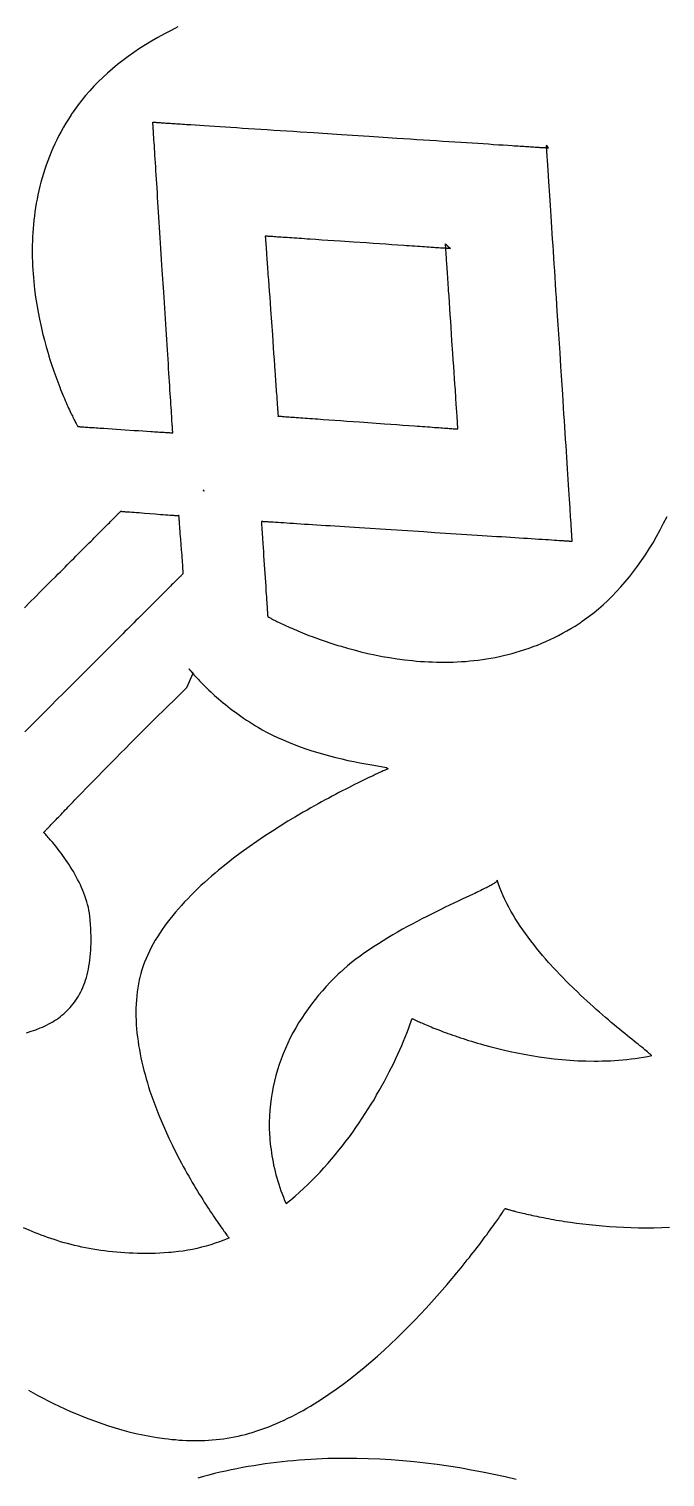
# Model space of a CAD drawing. Extents: x -555 to 555, y -555 to 555.
# Drawn here: x -270.8 to -199.1, y -362.2 to -199.1 of the extents above; entities that cross this region are included whole.
import ezdxf

# ---------------------------------------------------------------- set-up
doc = ezdxf.new("R2010")
doc.units = 0
doc.layers.add('PLAN_1', color=18, linetype='CONTINUOUS')

msp = doc.modelspace()

# ---------------------------------------------------------------- linework, layer by layer
at = {"layer": 'PLAN_1'}
for points in [[(-254.03, -198.87), (-254.79, -199.26), (-255.54, -199.65), (-256.27, -200.05), (-256.98, -200.46), (-257.67, -200.88), (-258.34, -201.31), (-258.99, -201.75), (-259.62, -202.2), (-260.23, -202.65), (-260.83, -203.12), (-261.4, -203.59), (-261.95, -204.07), (-262.49, -204.56), (-263, -205.06), (-263.49, -205.56), (-263.96, -206.07), (-264.42, -206.59), (-264.85, -207.11), (-265.26, -207.64), (-265.64, -208.17), (-265.83, -208.44), (-265.92, -208.57), (-265.93, -208.59), (-265.95, -208.61), (-265.99, -208.67), (-266.06, -208.79), (-266.36, -209.25), (-266.64, -209.71), (-266.91, -210.18), (-267.17, -210.65), (-267.42, -211.11), (-267.66, -211.58), (-267.89, -212.06), (-268.1, -212.53), (-268.3, -213), (-268.5, -213.48), (-268.68, -213.96), (-268.85, -214.43), (-269.02, -214.91), (-269.17, -215.39), (-269.31, -215.87), (-269.45, -216.35), (-269.57, -216.83), (-269.68, -217.3), (-269.79, -217.78), (-269.89, -218.26), (-269.98, -218.74), (-270.06, -219.22), (-270.13, -219.69), (-270.19, -220.17), (-270.25, -220.64), (-270.3, -221.12), (-270.34, -221.59), (-270.37, -222.06), (-270.4, -222.53), (-270.42, -223), (-270.43, -223.46), (-270.43, -223.93), (-270.43, -224.39), (-270.43, -224.85), (-270.41, -225.31), (-270.4, -225.76), (-270.37, -226.22), (-270.34, -226.67), (-270.31, -227.11), (-270.26, -227.56), (-270.17, -228.44), (-270.05, -229.3), (-269.92, -230.15), (-269.78, -230.99), (-269.62, -231.81), (-269.44, -232.61), (-269.26, -233.39), (-269.06, -234.16), (-268.86, -234.9), (-268.65, -235.62), (-268.55, -235.98), (-268.44, -236.32), (-268.33, -236.66), (-268.22, -237), (-268.11, -237.32), (-268, -237.65), (-267.89, -237.96), (-267.78, -238.27), (-267.67, -238.57), (-267.56, -238.87), (-267.45, -239.15), (-267.34, -239.44), (-267.23, -239.71), (-267.13, -239.98), (-267.02, -240.23), (-266.92, -240.49), (-266.81, -240.73), (-266.71, -240.96), (-266.61, -241.19), (-266.52, -241.41), (-266.42, -241.62), (-266.33, -241.82), (-266.24, -242.02), (-266.15, -242.2), (-266.07, -242.38), (-265.99, -242.54), (-265.91, -242.7), (-265.84, -242.85), (-265.77, -242.99), (-265.71, -243.12), (-265.65, -243.24), (-265.59, -243.35), (-265.54, -243.45), (-265.49, -243.54), (-265.45, -243.62), (-265.41, -243.69), (-265.38, -243.75), (-265.35, -243.8), (-265.33, -243.84), (-265.31, -243.87), (-265.3, -243.88), (-265.3, -243.89), (-265.29, -243.89), (-265.27, -243.89), (-265.23, -243.89), (-265.18, -243.9), (-265.12, -243.9), (-265.04, -243.91), (-264.94, -243.91), (-264.84, -243.92), (-264.73, -243.93), (-264.6, -243.94), (-264.46, -243.95), (-264.31, -243.96), (-264.16, -243.97), (-263.99, -243.98), (-263.81, -243.99), (-263.63, -244), (-263.44, -244.01), (-263.24, -244.03), (-263.03, -244.04), (-262.82, -244.06), (-262.38, -244.09), (-261.91, -244.12), (-261.44, -244.15), (-260.95, -244.18), (-259.95, -244.25), (-258.95, -244.32), (-258.46, -244.35), (-257.98, -244.38), (-257.52, -244.41), (-257.08, -244.44), (-256.86, -244.45), (-256.66, -244.47), (-256.46, -244.48), (-256.27, -244.49), (-256.08, -244.51), (-255.91, -244.52), (-255.74, -244.53), (-255.58, -244.54), (-255.43, -244.55), (-255.3, -244.56), (-255.17, -244.57), (-255.05, -244.58), (-254.95, -244.58), (-254.86, -244.59), (-254.78, -244.59), (-254.71, -244.6), (-254.66, -244.6), (-254.62, -244.6), (-254.6, -244.61), (-254.59, -244.61), (-254.59, -244.6), (-254.59, -244.59), (-254.59, -244.57), (-254.6, -244.55), (-254.6, -244.52), (-254.6, -244.48), (-254.6, -244.43), (-254.61, -244.38), (-254.61, -244.32), (-254.61, -244.26), (-254.62, -244.19), (-254.62, -244.11), (-254.63, -244.03), (-254.64, -243.94), (-254.64, -243.84), (-254.65, -243.74), (-254.66, -243.52), (-254.68, -243.28), (-254.7, -243.01), (-254.71, -242.72), (-254.73, -242.42), (-254.75, -242.09), (-254.78, -241.74), (-254.8, -241.38), (-254.83, -240.99), (-254.85, -240.59), (-254.88, -240.17), (-254.91, -239.74), (-254.93, -239.29), (-254.96, -238.83), (-255, -238.35), (-255.03, -237.86), (-255.06, -237.35), (-255.09, -236.84), (-255.13, -236.31), (-255.16, -235.77), (-255.2, -235.23), (-255.23, -234.67), (-255.27, -234.1), (-255.3, -233.53), (-255.34, -232.95), (-255.38, -232.36), (-255.46, -231.17), (-255.53, -229.96), (-255.61, -228.74), (-255.77, -226.28), (-255.85, -225.06), (-255.93, -223.84), (-256.01, -222.64), (-256.08, -221.45), (-256.12, -220.87), (-256.16, -220.29), (-256.19, -219.73), (-256.23, -219.17), (-256.26, -218.62), (-256.3, -218.07), (-256.33, -217.54), (-256.37, -217.02), (-256.4, -216.52), (-256.43, -216.02), (-256.46, -215.54), (-256.49, -215.07), (-256.52, -214.62), (-256.55, -214.18), (-256.58, -213.75), (-256.6, -213.35), (-256.63, -212.96), (-256.65, -212.59), (-256.67, -212.23), (-256.7, -211.9), (-256.72, -211.58), (-256.74, -211.29), (-256.75, -211.02), (-256.77, -210.77), (-256.78, -210.54), (-256.79, -210.43), (-256.8, -210.33), (-256.8, -210.24), (-256.81, -210.15), (-256.81, -210.07), (-256.82, -209.99), (-256.82, -209.93), (-256.83, -209.86), (-256.83, -209.81), (-256.83, -209.76), (-256.84, -209.71), (-256.84, -209.68), (-256.84, -209.65), (-256.84, -209.63), (-256.84, -209.61), (-256.84, -209.6), (-256.84, -209.6), (-256.83, -209.6), (-256.81, -209.6), (-256.78, -209.6), (-256.75, -209.61), (-256.7, -209.61), (-256.64, -209.61), (-256.58, -209.62), (-256.51, -209.62), (-256.43, -209.63), (-256.34, -209.63), (-256.25, -209.64), (-256.14, -209.65), (-256.03, -209.65), (-255.91, -209.66), (-255.78, -209.67), (-255.65, -209.68), (-255.51, -209.69), (-255.36, -209.7), (-255.2, -209.71), (-255.04, -209.72), (-254.87, -209.73), (-254.69, -209.74), (-254.51, -209.75), (-254.32, -209.77), (-254.12, -209.78), (-253.92, -209.79), (-253.71, -209.8), (-253.49, -209.82), (-253.27, -209.83), (-253.04, -209.85), (-252.57, -209.88), (-252.07, -209.91), (-251.55, -209.95), (-251.01, -209.98), (-250.45, -210.02), (-249.87, -210.05), (-249.27, -210.09), (-248.66, -210.13), (-248.03, -210.17), (-247.38, -210.22), (-246.72, -210.26), (-246.04, -210.3), (-245.35, -210.35), (-244.65, -210.39), (-243.94, -210.44), (-243.21, -210.49), (-242.48, -210.54), (-241.74, -210.58), (-240.99, -210.63), (-240.23, -210.68), (-238.7, -210.78), (-237.14, -210.88), (-235.58, -210.98), (-232.45, -211.19), (-230.89, -211.29), (-229.35, -211.39), (-228.59, -211.44), (-227.83, -211.49), (-227.08, -211.54), (-226.34, -211.58), (-225.61, -211.63), (-224.89, -211.68), (-224.18, -211.73), (-223.48, -211.77), (-222.8, -211.82), (-222.13, -211.86), (-221.47, -211.9), (-220.83, -211.94), (-220.2, -211.98), (-219.59, -212.02), (-219, -212.06), (-218.43, -212.1), (-217.88, -212.14), (-217.34, -212.17), (-216.83, -212.2), (-216.34, -212.24), (-216.11, -212.25), (-215.88, -212.27), (-215.65, -212.28), (-215.43, -212.29), (-215.22, -212.31), (-215.02, -212.32), (-214.82, -212.33), (-214.62, -212.35), (-214.44, -212.36), (-214.26, -212.37), (-214.08, -212.38), (-213.92, -212.39), (-213.76, -212.4), (-213.61, -212.41), (-213.46, -212.42), (-213.33, -212.43), (-213.2, -212.44), (-213.08, -212.45), (-212.96, -212.45), (-212.86, -212.46), (-212.76, -212.47), (-212.67, -212.47), (-212.58, -212.48), (-212.51, -212.48), (-212.44, -212.49), (-212.39, -212.49), (-212.34, -212.5), (-212.3, -212.5), (-212.27, -212.5), (-212.24, -212.5), (-212.23, -212.5), (-212.36, -212.36), (-212.5, -212.23), (-212.5, -212.24), (-212.5, -212.27), (-212.5, -212.3), (-212.5, -212.34), (-212.49, -212.39), (-212.49, -212.44), (-212.48, -212.51), (-212.48, -212.58), (-212.47, -212.67), (-212.47, -212.76), (-212.46, -212.86), (-212.45, -212.96), (-212.45, -213.08), (-212.44, -213.2), (-212.43, -213.33), (-212.42, -213.46), (-212.41, -213.61), (-212.4, -213.76), (-212.39, -213.92), (-212.38, -214.08), (-212.37, -214.26), (-212.36, -214.44), (-212.35, -214.62), (-212.33, -214.82), (-212.32, -215.02), (-212.31, -215.22), (-212.29, -215.43), (-212.28, -215.65), (-212.27, -215.88), (-212.25, -216.11), (-212.24, -216.34), (-212.2, -216.83), (-212.17, -217.34), (-212.14, -217.88), (-212.1, -218.43), (-212.06, -219), (-212.02, -219.59), (-211.98, -220.2), (-211.94, -220.83), (-211.9, -221.47), (-211.86, -222.13), (-211.82, -222.8), (-211.77, -223.48), (-211.73, -224.18), (-211.68, -224.89), (-211.63, -225.61), (-211.58, -226.34), (-211.54, -227.08), (-211.49, -227.83), (-211.44, -228.59), (-211.39, -229.35), (-211.29, -230.89), (-211.19, -232.45), (-210.98, -235.58), (-210.88, -237.14), (-210.78, -238.7), (-210.68, -240.23), (-210.63, -240.99), (-210.58, -241.74), (-210.54, -242.48), (-210.49, -243.21), (-210.44, -243.94), (-210.39, -244.65), (-210.35, -245.35), (-210.3, -246.04), (-210.26, -246.72), (-210.22, -247.38), (-210.17, -248.03), (-210.13, -248.66), (-210.09, -249.27), (-210.05, -249.87), (-210.02, -250.45), (-209.98, -251.01), (-209.95, -251.55), (-209.91, -252.07), (-209.88, -252.57), (-209.85, -253.04), (-209.83, -253.27), (-209.82, -253.49), (-209.8, -253.71), (-209.79, -253.92), (-209.78, -254.12), (-209.77, -254.32), (-209.75, -254.51), (-209.74, -254.69), (-209.73, -254.87), (-209.72, -255.04), (-209.71, -255.2), (-209.7, -255.36), (-209.69, -255.51), (-209.68, -255.65), (-209.67, -255.78), (-209.66, -255.91), (-209.65, -256.03), (-209.65, -256.14), (-209.64, -256.25), (-209.63, -256.34), (-209.63, -256.43), (-209.62, -256.51), (-209.62, -256.58), (-209.61, -256.64), (-209.61, -256.7), (-209.61, -256.75), (-209.6, -256.78), (-209.6, -256.81), (-209.6, -256.83), (-209.6, -256.84), (-209.6, -256.84), (-209.61, -256.84), (-209.63, -256.84), (-209.65, -256.84), (-209.68, -256.84), (-209.71, -256.84), (-209.76, -256.83), (-209.81, -256.83), (-209.86, -256.83), (-209.93, -256.82), (-209.99, -256.82), (-210.07, -256.81), (-210.15, -256.81), (-210.24, -256.8), (-210.33, -256.8), (-210.43, -256.79), (-210.54, -256.78), (-210.77, -256.77), (-211.02, -256.75), (-211.29, -256.74), (-211.58, -256.72), (-211.9, -256.7), (-212.23, -256.67), (-212.59, -256.65), (-212.96, -256.63), (-213.35, -256.6), (-213.75, -256.58), (-214.18, -256.55), (-214.62, -256.52), (-215.07, -256.49), (-215.54, -256.46), (-216.02, -256.43), (-216.52, -256.4), (-217.02, -256.37), (-217.54, -256.33), (-218.07, -256.3), (-218.62, -256.26), (-219.17, -256.23), (-219.73, -256.19), (-220.29, -256.16), (-220.87, -256.12), (-221.45, -256.08), (-222.64, -256.01), (-223.84, -255.93), (-225.06, -255.85), (-226.28, -255.77), (-228.74, -255.61), (-229.96, -255.53), (-231.17, -255.46), (-232.36, -255.38), (-232.95, -255.34), (-233.53, -255.3), (-234.1, -255.27), (-234.67, -255.23), (-235.23, -255.2), (-235.77, -255.16), (-236.31, -255.13), (-236.84, -255.09), (-237.35, -255.06), (-237.86, -255.03), (-238.35, -255), (-238.83, -254.96), (-239.29, -254.93), (-239.74, -254.91), (-240.17, -254.88), (-240.59, -254.85), (-240.99, -254.83), (-241.38, -254.8), (-241.74, -254.78), (-242.09, -254.75), (-242.42, -254.73), (-242.72, -254.71), (-243.01, -254.7), (-243.28, -254.68), (-243.52, -254.66), (-243.74, -254.65), (-243.84, -254.64), (-243.94, -254.64), (-244.03, -254.63), (-244.11, -254.62), (-244.19, -254.62), (-244.26, -254.61), (-244.32, -254.61), (-244.38, -254.61), (-244.43, -254.6), (-244.48, -254.6), (-244.52, -254.6), (-244.55, -254.6), (-244.57, -254.59), (-244.59, -254.59), (-244.6, -254.59), (-244.61, -254.59), (-244.61, -254.6), (-244.6, -254.62), (-244.6, -254.66), (-244.6, -254.71), (-244.59, -254.78), (-244.59, -254.86), (-244.58, -254.95), (-244.58, -255.05), (-244.57, -255.17), (-244.56, -255.3), (-244.55, -255.43), (-244.54, -255.58), (-244.53, -255.74), (-244.52, -255.91), (-244.51, -256.08), (-244.49, -256.27), (-244.48, -256.46), (-244.47, -256.66), (-244.45, -256.86), (-244.44, -257.08), (-244.41, -257.52), (-244.38, -257.98), (-244.35, -258.46), (-244.32, -258.95), (-244.25, -259.95), (-244.18, -260.95), (-244.15, -261.44), (-244.12, -261.91), (-244.09, -262.38), (-244.06, -262.82), (-244.04, -263.03), (-244.03, -263.24), (-244.01, -263.44), (-244, -263.63), (-243.99, -263.81), (-243.98, -263.99), (-243.97, -264.16), (-243.96, -264.31), (-243.95, -264.46), (-243.94, -264.6), (-243.93, -264.73), (-243.92, -264.84), (-243.91, -264.94), (-243.91, -265.04), (-243.9, -265.12), (-243.9, -265.18), (-243.89, -265.23), (-243.89, -265.27), (-243.89, -265.29), (-243.89, -265.3), (-243.88, -265.3), (-243.87, -265.31), (-243.84, -265.33), (-243.8, -265.35), (-243.75, -265.38), (-243.69, -265.41), (-243.62, -265.45), (-243.54, -265.49), (-243.45, -265.54), (-243.35, -265.59), (-243.24, -265.65), (-243.12, -265.71), (-242.99, -265.77), (-242.85, -265.84), (-242.7, -265.91), (-242.54, -265.99), (-242.38, -266.07), (-242.2, -266.15), (-242.02, -266.24), (-241.82, -266.33), (-241.62, -266.42), (-241.41, -266.52), (-241.19, -266.61), (-240.96, -266.71), (-240.73, -266.81), (-240.49, -266.92), (-240.23, -267.02), (-239.98, -267.13), (-239.71, -267.23), (-239.44, -267.34), (-239.15, -267.45), (-238.87, -267.56), (-238.57, -267.67), (-238.27, -267.78), (-237.96, -267.89), (-237.65, -268), (-237.32, -268.11), (-237, -268.22), (-236.66, -268.33), (-236.32, -268.44), (-235.98, -268.55), (-235.62, -268.65), (-234.9, -268.86), (-234.16, -269.06), (-233.39, -269.26), (-232.61, -269.44), (-231.81, -269.62), (-230.99, -269.78), (-230.15, -269.92), (-229.3, -270.05), (-228.44, -270.17), (-227.56, -270.26), (-227.11, -270.31), (-226.67, -270.34), (-226.22, -270.37), (-225.76, -270.4), (-225.31, -270.41), (-224.85, -270.43), (-224.39, -270.43), (-223.93, -270.43), (-223.46, -270.43), (-223, -270.42), (-222.53, -270.4), (-222.06, -270.37), (-221.59, -270.34), (-221.12, -270.3), (-220.64, -270.25), (-220.17, -270.19), (-219.69, -270.13), (-219.22, -270.06), (-218.74, -269.98), (-218.26, -269.89), (-217.78, -269.79), (-217.3, -269.68), (-216.83, -269.57), (-216.35, -269.45), (-215.87, -269.31), (-215.39, -269.17), (-214.91, -269.02), (-214.43, -268.85), (-213.96, -268.68), (-213.48, -268.5), (-213, -268.3), (-212.53, -268.1), (-212.06, -267.89), (-211.58, -267.66), (-211.11, -267.42), (-210.65, -267.17), (-210.18, -266.91), (-209.71, -266.64), (-209.25, -266.36), (-208.79, -266.06), (-208.67, -265.99), (-208.61, -265.95), (-208.59, -265.93), (-208.57, -265.92), (-208.44, -265.83), (-208.17, -265.64), (-207.64, -265.26), (-207.11, -264.85), (-206.59, -264.42), (-206.07, -263.96), (-205.56, -263.49), (-205.06, -263), (-204.56, -262.49), (-204.07, -261.95), (-203.59, -261.4), (-203.12, -260.83), (-202.65, -260.23), (-202.2, -259.62), (-201.75, -258.99), (-201.31, -258.34), (-200.88, -257.67), (-200.46, -256.98), (-200.05, -256.27), (-199.65, -255.54), (-199.26, -254.79), (-198.87, -254.03)], [(-271.32, -264.31), (-270.69, -263.69), (-270.08, -263.07), (-269.49, -262.47), (-268.9, -261.89), (-268.34, -261.32), (-267.79, -260.77), (-267.52, -260.5), (-267.25, -260.24), (-266.99, -259.98), (-266.74, -259.72), (-266.48, -259.47), (-266.24, -259.22), (-265.99, -258.98), (-265.75, -258.74), (-265.52, -258.5), (-265.29, -258.27), (-265.06, -258.05), (-264.84, -257.83), (-264.63, -257.61), (-264.42, -257.4), (-264.21, -257.19), (-264.01, -256.99), (-263.81, -256.79), (-263.62, -256.6), (-263.44, -256.42), (-263.26, -256.24), (-263.08, -256.06), (-262.91, -255.89), (-262.74, -255.72), (-262.58, -255.56), (-262.43, -255.41), (-262.28, -255.26), (-262.14, -255.11), (-262, -254.98), (-261.86, -254.84), (-261.74, -254.72), (-261.62, -254.59), (-261.5, -254.48), (-261.39, -254.37), (-261.29, -254.26), (-261.19, -254.17), (-261.1, -254.07), (-261.01, -253.99), (-260.93, -253.91), (-260.86, -253.83), (-260.79, -253.77), (-260.73, -253.7), (-260.67, -253.65), (-260.62, -253.6), (-260.58, -253.56), (-260.54, -253.52), (-260.51, -253.49), (-260.49, -253.47), (-260.47, -253.45), (-260.46, -253.44), (-260.46, -253.44), (-260.46, -253.44), (-260.44, -253.44), (-260.42, -253.44), (-260.39, -253.44), (-260.35, -253.45), (-260.3, -253.45), (-260.24, -253.45), (-260.18, -253.46), (-260.11, -253.46), (-260.03, -253.47), (-259.94, -253.48), (-259.85, -253.48), (-259.65, -253.5), (-259.43, -253.51), (-259.19, -253.53), (-258.94, -253.55), (-258.67, -253.57), (-258.38, -253.59), (-258.09, -253.62), (-257.79, -253.64), (-257.18, -253.69), (-256.56, -253.73), (-256.26, -253.76), (-255.97, -253.78), (-255.69, -253.8), (-255.41, -253.82), (-255.16, -253.84), (-254.92, -253.86), (-254.7, -253.87), (-254.5, -253.89), (-254.41, -253.9), (-254.32, -253.9), (-254.24, -253.91), (-254.17, -253.91), (-254.11, -253.92), (-254.05, -253.92), (-254, -253.93), (-253.96, -253.93), (-253.93, -253.93), (-253.91, -253.93), (-253.9, -253.94), (-253.91, -253.91), (-253.94, -253.9), (-253.93, -253.91), (-253.93, -253.93), (-253.93, -253.96), (-253.93, -254), (-253.92, -254.05), (-253.92, -254.11), (-253.91, -254.17), (-253.91, -254.24), (-253.9, -254.32), (-253.9, -254.41), (-253.89, -254.5), (-253.87, -254.7), (-253.86, -254.92), (-253.84, -255.16), (-253.82, -255.41), (-253.8, -255.69), (-253.78, -255.97), (-253.76, -256.26), (-253.73, -256.56), (-253.69, -257.18), (-253.64, -257.79), (-253.62, -258.09), (-253.59, -258.38), (-253.57, -258.67), (-253.55, -258.94), (-253.53, -259.19), (-253.51, -259.43), (-253.5, -259.65), (-253.48, -259.85), (-253.48, -259.94), (-253.47, -260.03), (-253.46, -260.11), (-253.46, -260.18), (-253.45, -260.24), (-253.45, -260.3), (-253.45, -260.35), (-253.44, -260.39), (-253.44, -260.42), (-253.44, -260.44), (-253.44, -260.46), (-253.44, -260.46), (-253.44, -260.46), (-253.45, -260.47), (-253.47, -260.49), (-253.49, -260.51), (-253.52, -260.54), (-253.56, -260.58), (-253.6, -260.62), (-253.65, -260.67), (-253.7, -260.73), (-253.77, -260.79), (-253.83, -260.86), (-253.91, -260.93), (-253.99, -261.01), (-254.07, -261.1), (-254.17, -261.19), (-254.26, -261.29), (-254.37, -261.39), (-254.48, -261.5), (-254.59, -261.62), (-254.72, -261.74), (-254.84, -261.86), (-254.98, -262), (-255.11, -262.14), (-255.26, -262.28), (-255.41, -262.43), (-255.56, -262.58), (-255.72, -262.74), (-255.89, -262.91), (-256.06, -263.08), (-256.24, -263.26), (-256.42, -263.44), (-256.6, -263.62), (-256.79, -263.81), (-256.99, -264.01), (-257.19, -264.21), (-257.4, -264.42), (-257.61, -264.63), (-257.83, -264.84), (-258.05, -265.06), (-258.27, -265.29), (-258.5, -265.52), (-258.74, -265.75), (-258.98, -265.99), (-259.22, -266.24), (-259.47, -266.48), (-259.72, -266.74), (-259.98, -266.99), (-260.24, -267.25), (-260.5, -267.52), (-260.77, -267.79), (-261.32, -268.34), (-261.89, -268.9), (-262.47, -269.49), (-263.07, -270.08), (-263.69, -270.69), (-264.31, -271.32), (-264.95, -271.96), (-265.61, -272.61), (-266.28, -273.28), (-266.96, -273.96), (-267.65, -274.65), (-268.35, -275.36), (-269.07, -276.07), (-269.79, -276.8), (-270.53, -277.53), (-271.28, -278.28)], [(-271.08, -312.19), (-270.55, -312.02), (-270.03, -311.84), (-269.53, -311.64), (-269.29, -311.54), (-269.05, -311.43), (-268.81, -311.31), (-268.58, -311.19), (-268.35, -311.07), (-268.13, -310.94), (-267.91, -310.81), (-267.7, -310.67), (-267.49, -310.52), (-267.28, -310.37), (-267.08, -310.21), (-266.89, -310.05), (-266.7, -309.88), (-266.52, -309.71), (-266.34, -309.52), (-266.16, -309.34), (-265.99, -309.14), (-265.83, -308.94), (-265.67, -308.73), (-265.52, -308.52), (-265.37, -308.29), (-265.23, -308.06), (-265.1, -307.83), (-264.97, -307.58), (-264.85, -307.33), (-264.73, -307.07), (-264.62, -306.8), (-264.52, -306.52), (-264.42, -306.24), (-264.33, -305.94), (-264.25, -305.64), (-264.17, -305.33), (-264.1, -305.01), (-264.04, -304.68), (-263.99, -304.34), (-263.94, -303.99), (-263.9, -303.64), (-263.86, -303.27), (-263.84, -302.89), (-263.82, -302.51), (-263.81, -302.11), (-263.8, -301.7), (-263.81, -301.29), (-263.82, -300.86), (-263.84, -300.42), (-263.87, -299.97), (-263.91, -299.51), (-263.95, -299.04), (-263.99, -298.71), (-264.05, -298.39), (-264.11, -298.06), (-264.19, -297.74), (-264.28, -297.42), (-264.38, -297.09), (-264.49, -296.77), (-264.61, -296.45), (-264.74, -296.14), (-264.87, -295.82), (-265.01, -295.51), (-265.16, -295.21), (-265.32, -294.91), (-265.47, -294.61), (-265.64, -294.31), (-265.8, -294.03), (-265.97, -293.74), (-266.15, -293.47), (-266.32, -293.2), (-266.49, -292.93), (-266.67, -292.68), (-266.84, -292.43), (-267.01, -292.19), (-267.18, -291.96), (-267.35, -291.73), (-267.52, -291.52), (-267.68, -291.31), (-267.83, -291.12), (-267.98, -290.93), (-268.13, -290.76), (-268.27, -290.59), (-268.4, -290.44), (-268.52, -290.3), (-268.63, -290.17), (-268.74, -290.05), (-268.83, -289.95), (-268.91, -289.86), (-268.98, -289.78), (-269.04, -289.72), (-269.09, -289.67), (-269.12, -289.64), (-269.14, -289.62), (-269.14, -289.62), (-269.13, -289.61), (-269.12, -289.6), (-269.1, -289.57), (-269.07, -289.55), (-269.04, -289.51), (-269, -289.47), (-268.95, -289.42), (-268.89, -289.36), (-268.83, -289.29), (-268.77, -289.22), (-268.69, -289.15), (-268.61, -289.06), (-268.53, -288.97), (-268.43, -288.87), (-268.33, -288.77), (-268.23, -288.66), (-268.12, -288.55), (-268, -288.42), (-267.88, -288.3), (-267.75, -288.16), (-267.62, -288.02), (-267.48, -287.88), (-267.34, -287.73), (-267.19, -287.58), (-267.04, -287.42), (-266.88, -287.25), (-266.71, -287.08), (-266.55, -286.91), (-266.37, -286.73), (-266.19, -286.54), (-266.01, -286.35), (-265.82, -286.16), (-265.63, -285.96), (-265.44, -285.76), (-265.24, -285.55), (-264.82, -285.12), (-264.4, -284.68), (-263.95, -284.23), (-263.49, -283.76), (-263.02, -283.27), (-262.54, -282.78), (-262.04, -282.27), (-261.53, -281.76), (-261.01, -281.23), (-260.48, -280.69), (-259.94, -280.15), (-259.39, -279.6), (-258.84, -279.04), (-258.27, -278.48), (-257.7, -277.91), (-257.13, -277.34), (-256.55, -276.76), (-255.37, -275.61), (-254.19, -274.45), (-253, -273.29), (-252.29, -271.66), (-252.77, -271.18), (-252.76, -271.19), (-252.73, -271.23), (-252.7, -271.27), (-252.66, -271.32), (-252.6, -271.38), (-252.54, -271.46), (-252.47, -271.54), (-252.39, -271.64), (-252.3, -271.74), (-252.2, -271.85), (-252.09, -271.97), (-251.98, -272.1), (-251.85, -272.24), (-251.71, -272.39), (-251.57, -272.54), (-251.42, -272.7), (-251.26, -272.86), (-251.09, -273.03), (-250.91, -273.21), (-250.72, -273.39), (-250.52, -273.58), (-250.32, -273.77), (-250.11, -273.97), (-249.89, -274.17), (-249.66, -274.37), (-249.42, -274.58), (-249.17, -274.79), (-248.92, -275), (-248.66, -275.21), (-248.39, -275.43), (-248.11, -275.64), (-247.83, -275.86), (-247.53, -276.08), (-247.23, -276.3), (-246.93, -276.52), (-246.61, -276.74), (-246.29, -276.95), (-245.96, -277.17), (-245.62, -277.38), (-245.27, -277.6), (-244.92, -277.81), (-244.74, -277.91), (-244.7, -277.94), (-244.68, -277.94), (-244.68, -277.95), (-244.67, -277.95), (-244.64, -277.97), (-244.5, -278.05), (-243.94, -278.35), (-243.36, -278.64), (-242.77, -278.93), (-242.16, -279.2), (-241.53, -279.46), (-240.9, -279.71), (-240.25, -279.96), (-239.6, -280.19), (-238.93, -280.41), (-238.26, -280.61), (-237.59, -280.81), (-236.91, -281), (-236.23, -281.18), (-235.54, -281.34), (-234.86, -281.5), (-234.18, -281.64), (-233.5, -281.78), (-232.83, -281.9), (-232.16, -282.01), (-231.5, -282.11), (-230.51, -282.29), (-230.33, -282.44), (-230.49, -282.52), (-230.67, -282.6), (-230.87, -282.69), (-231.07, -282.78), (-231.29, -282.88), (-231.52, -282.99), (-231.77, -283.1), (-232.02, -283.22), (-232.29, -283.35), (-232.57, -283.48), (-232.86, -283.62), (-233.16, -283.76), (-233.46, -283.91), (-233.78, -284.07), (-234.11, -284.23), (-234.45, -284.4), (-234.79, -284.58), (-235.15, -284.76), (-235.51, -284.94), (-235.87, -285.13), (-236.25, -285.33), (-236.63, -285.53), (-237.02, -285.74), (-237.41, -285.95), (-237.81, -286.17), (-238.22, -286.39), (-238.63, -286.62), (-239.04, -286.85), (-239.46, -287.09), (-239.89, -287.34), (-240.74, -287.84), (-241.61, -288.36), (-242.48, -288.9), (-243.36, -289.46), (-244.24, -290.04), (-245.12, -290.64), (-246, -291.25), (-246.87, -291.88), (-247.73, -292.52), (-248.58, -293.18), (-249.42, -293.86), (-249.83, -294.2), (-250.24, -294.55), (-250.64, -294.9), (-251.03, -295.26), (-251.42, -295.61), (-251.81, -295.97), (-252.18, -296.34), (-252.55, -296.71), (-252.91, -297.08), (-253.27, -297.45), (-253.62, -297.83), (-253.95, -298.21), (-254.28, -298.59), (-254.6, -298.98), (-254.92, -299.37), (-255.22, -299.76), (-255.51, -300.16), (-255.79, -300.55), (-256.06, -300.95), (-256.31, -301.36), (-256.56, -301.76), (-256.8, -302.17), (-257.02, -302.58), (-257.23, -302.99), (-257.42, -303.41), (-257.61, -303.82), (-257.78, -304.24), (-257.93, -304.66), (-258.07, -305.09), (-258.2, -305.51), (-258.31, -305.94), (-258.33, -306.05), (-258.34, -306.08), (-258.34, -306.08), (-258.34, -306.09), (-258.35, -306.12), (-258.37, -306.23), (-258.46, -306.68), (-258.54, -307.13), (-258.6, -307.58), (-258.66, -308.03), (-258.7, -308.49), (-258.73, -308.95), (-258.74, -309.41), (-258.75, -309.87), (-258.75, -310.33), (-258.73, -310.8), (-258.71, -311.27), (-258.67, -311.73), (-258.63, -312.2), (-258.58, -312.67), (-258.51, -313.14), (-258.44, -313.61), (-258.36, -314.08), (-258.28, -314.55), (-258.18, -315.02), (-258.08, -315.49), (-257.97, -315.96), (-257.85, -316.43), (-257.72, -316.9), (-257.59, -317.36), (-257.46, -317.82), (-257.31, -318.29), (-257.16, -318.75), (-256.85, -319.66), (-256.52, -320.56), (-256.16, -321.45), (-255.8, -322.33), (-255.42, -323.2), (-255.03, -324.04), (-254.63, -324.87), (-254.23, -325.68), (-253.82, -326.47), (-253.61, -326.86), (-253.41, -327.23), (-253.2, -327.61), (-253, -327.98), (-252.8, -328.34), (-252.59, -328.69), (-252.39, -329.04), (-252.19, -329.38), (-251.99, -329.71), (-251.8, -330.03), (-251.6, -330.35), (-251.41, -330.66), (-251.22, -330.96), (-251.04, -331.26), (-250.86, -331.54), (-250.68, -331.82), (-250.5, -332.08), (-250.33, -332.34), (-250.17, -332.59), (-250.01, -332.83), (-249.85, -333.06), (-249.7, -333.28), (-249.56, -333.48), (-249.42, -333.68), (-249.29, -333.87), (-249.16, -334.05), (-249.04, -334.22), (-248.93, -334.37), (-248.83, -334.52), (-248.73, -334.65), (-248.64, -334.77), (-248.56, -334.88), (-248.49, -334.98), (-248.43, -335.06), (-248.37, -335.13), (-248.33, -335.19), (-248.29, -335.24), (-248.26, -335.27), (-248.25, -335.29), (-248.29, -335.32), (-248.83, -335.54), (-249.32, -335.72), (-249.82, -335.89), (-250.32, -336.06), (-250.83, -336.21), (-251.34, -336.34), (-251.85, -336.47), (-252.37, -336.58), (-252.9, -336.68), (-253.43, -336.77), (-253.96, -336.84), (-254.5, -336.9), (-254.77, -336.92), (-254.91, -336.94), (-254.92, -336.94), (-254.93, -336.94), (-254.93, -336.94), (-254.93, -336.94), (-254.94, -336.94), (-254.97, -336.94), (-255.04, -336.94), (-255.56, -336.98), (-256.07, -337.01), (-256.58, -337.03), (-257.08, -337.04), (-257.58, -337.04), (-258.08, -337.04), (-258.56, -337.04), (-259.05, -337.02), (-259.52, -337), (-260, -336.98), (-260.46, -336.94), (-260.93, -336.91), (-261.38, -336.86), (-261.83, -336.81), (-262.28, -336.76), (-262.72, -336.7), (-263.16, -336.63), (-263.59, -336.56), (-264.01, -336.48), (-264.43, -336.4), (-264.85, -336.32), (-265.26, -336.23), (-265.66, -336.13), (-266.06, -336.04), (-266.45, -335.93), (-266.84, -335.83), (-267.23, -335.72), (-267.61, -335.6), (-267.98, -335.49), (-268.35, -335.36), (-268.71, -335.24), (-269.07, -335.11), (-269.42, -334.98), (-269.77, -334.85), (-270.11, -334.71), (-270.78, -334.43), (-271.43, -334.15)], [(-270.86, -352.46), (-270.33, -352.75), (-269.79, -353.04), (-269.22, -353.34), (-268.64, -353.64), (-268.03, -353.94), (-267.41, -354.24), (-266.76, -354.53), (-266.11, -354.83), (-265.43, -355.12), (-264.74, -355.4), (-264.04, -355.68), (-263.32, -355.95), (-262.59, -356.2), (-261.84, -356.45), (-261.09, -356.69), (-260.32, -356.91), (-259.54, -357.12), (-258.76, -357.31), (-257.96, -357.48), (-257.16, -357.64), (-256.35, -357.78), (-255.54, -357.89), (-255.13, -357.94), (-254.71, -357.99), (-254.3, -358.02), (-253.89, -358.06), (-253.48, -358.08), (-253.06, -358.1), (-252.64, -358.11), (-252.23, -358.12), (-251.81, -358.12), (-251.39, -358.11), (-250.97, -358.1), (-250.56, -358.07), (-250.14, -358.05), (-249.72, -358.01), (-249.3, -357.96), (-248.88, -357.91), (-248.46, -357.85), (-248.05, -357.78), (-247.63, -357.7), (-247.21, -357.62), (-246.79, -357.52), (-246.38, -357.42), (-245.96, -357.3), (-245.75, -357.24), (-245.54, -357.18), (-245.1, -357.04), (-244.66, -356.89), (-244.22, -356.73), (-243.78, -356.57), (-243.35, -356.39), (-242.91, -356.21), (-242.48, -356.02), (-242.04, -355.82), (-241.61, -355.61), (-241.18, -355.4), (-240.76, -355.18), (-240.33, -354.95), (-239.91, -354.72), (-239.48, -354.48), (-239.06, -354.23), (-238.65, -353.98), (-238.23, -353.72), (-237.81, -353.45), (-236.99, -352.91), (-236.18, -352.34), (-235.37, -351.75), (-234.58, -351.15), (-233.79, -350.53), (-233.02, -349.9), (-232.26, -349.26), (-231.51, -348.61), (-230.77, -347.94), (-230.05, -347.27), (-229.34, -346.6), (-228.65, -345.92), (-227.97, -345.24), (-227.3, -344.55), (-226.65, -343.87), (-226.02, -343.2), (-225.41, -342.52), (-224.81, -341.85), (-224.23, -341.19), (-223.67, -340.54), (-223.13, -339.91), (-222.86, -339.59), (-222.6, -339.28), (-222.35, -338.97), (-222.1, -338.67), (-221.86, -338.37), (-221.62, -338.07), (-221.39, -337.78), (-221.16, -337.49), (-220.94, -337.21), (-220.72, -336.93), (-220.51, -336.66), (-220.31, -336.4), (-220.11, -336.14), (-219.91, -335.88), (-219.73, -335.63), (-219.55, -335.39), (-219.37, -335.15), (-219.2, -334.93), (-219.04, -334.7), (-218.88, -334.49), (-218.73, -334.28), (-218.58, -334.08), (-218.45, -333.89), (-218.31, -333.7), (-218.19, -333.53), (-218.07, -333.36), (-217.96, -333.2), (-217.85, -333.05), (-217.75, -332.91), (-217.66, -332.78), (-217.58, -332.65), (-217.5, -332.54), (-217.43, -332.44), (-217.37, -332.34), (-217.31, -332.26), (-217.26, -332.19), (-217.22, -332.12), (-217.19, -332.07), (-217.16, -332.03), (-217.14, -332), (-217.13, -331.99), (-217.13, -331.98), (-217.12, -331.98), (-217.1, -331.99), (-217.08, -331.99), (-217.04, -332.01), (-216.99, -332.02), (-216.93, -332.04), (-216.87, -332.06), (-216.79, -332.08), (-216.7, -332.1), (-216.6, -332.13), (-216.49, -332.16), (-216.38, -332.19), (-216.25, -332.23), (-216.12, -332.26), (-215.97, -332.3), (-215.82, -332.34), (-215.65, -332.38), (-215.48, -332.42), (-215.3, -332.47), (-215.12, -332.51), (-214.92, -332.56), (-214.71, -332.61), (-214.5, -332.66), (-214.28, -332.71), (-214.05, -332.76), (-213.81, -332.81), (-213.57, -332.86), (-213.32, -332.91), (-213.06, -332.96), (-212.79, -333.01), (-212.52, -333.07), (-212.24, -333.12), (-211.95, -333.17), (-211.66, -333.22), (-211.36, -333.28), (-211.05, -333.33), (-210.74, -333.38), (-210.42, -333.43), (-210.09, -333.48), (-209.76, -333.53), (-209.08, -333.62), (-208.38, -333.71), (-207.66, -333.8), (-206.91, -333.87), (-206.15, -333.94), (-205.37, -334), (-204.57, -334.06), (-203.76, -334.1), (-202.93, -334.13), (-202.09, -334.15), (-201.23, -334.16), (-200.36, -334.15), (-199.48, -334.13), (-198.59, -334.09)], [(-215.88, -362.51), (-217.14, -362.22), (-218.4, -361.94), (-219.67, -361.68), (-220.95, -361.44), (-222.23, -361.21), (-223.51, -361.01), (-224.8, -360.83), (-226.09, -360.66), (-227.38, -360.52), (-228.67, -360.4), (-229.97, -360.3), (-231.26, -360.22), (-232.56, -360.17), (-233.86, -360.13), (-234.51, -360.13), (-235.16, -360.13), (-235.81, -360.13), (-236.45, -360.14), (-237.1, -360.16), (-237.75, -360.18), (-238.4, -360.21), (-239.04, -360.24), (-239.69, -360.28), (-240.33, -360.33), (-240.98, -360.39), (-241.62, -360.45), (-242.26, -360.51), (-242.9, -360.59), (-243.54, -360.67), (-244.18, -360.76), (-244.82, -360.85), (-245.46, -360.95), (-246.1, -361.06), (-246.73, -361.17), (-247.36, -361.29), (-248, -361.42), (-248.63, -361.56), (-249.26, -361.7), (-249.88, -361.85), (-250.51, -362.01), (-251.13, -362.17), (-251.76, -362.34)]]:
    msp.add_lwpolyline(points, dxfattribs=at)
for points in [[(-242.74, -242.74), (-242.76, -242.72), (-242.73, -242.72), (-242.69, -242.72), (-242.63, -242.73), (-242.56, -242.73), (-242.48, -242.74), (-242.38, -242.74), (-242.26, -242.75), (-242.13, -242.76), (-241.99, -242.77), (-241.84, -242.78), (-241.67, -242.79), (-241.49, -242.81), (-241.3, -242.82), (-241.1, -242.83), (-240.89, -242.85), (-240.67, -242.87), (-240.43, -242.88), (-240.19, -242.9), (-239.94, -242.92), (-239.68, -242.94), (-239.41, -242.96), (-239.13, -242.98), (-238.85, -243), (-238.55, -243.02), (-238.25, -243.04), (-237.95, -243.06), (-237.64, -243.08), (-237, -243.13), (-236.34, -243.17), (-235.66, -243.22), (-234.97, -243.27), (-234.26, -243.32), (-233.56, -243.37), (-232.13, -243.47), (-230.71, -243.58), (-230.01, -243.63), (-229.32, -243.67), (-228.65, -243.72), (-228, -243.77), (-227.36, -243.81), (-227.06, -243.84), (-226.75, -243.86), (-226.46, -243.88), (-226.17, -243.9), (-225.89, -243.92), (-225.62, -243.94), (-225.36, -243.96), (-225.1, -243.98), (-224.86, -243.99), (-224.62, -244.01), (-224.39, -244.03), (-224.18, -244.04), (-223.97, -244.06), (-223.78, -244.07), (-223.6, -244.08), (-223.43, -244.1), (-223.27, -244.11), (-223.12, -244.12), (-222.99, -244.13), (-222.87, -244.13), (-222.77, -244.14), (-222.67, -244.15), (-222.6, -244.15), (-222.54, -244.16), (-222.49, -244.16), (-222.46, -244.16), (-222.45, -244.16), (-222.45, -244.16), (-222.45, -244.15), (-222.45, -244.12), (-222.45, -244.07), (-222.46, -244.01), (-222.46, -243.93), (-222.47, -243.84), (-222.48, -243.73), (-222.48, -243.61), (-222.49, -243.47), (-222.5, -243.32), (-222.51, -243.16), (-222.53, -242.98), (-222.54, -242.8), (-222.55, -242.6), (-222.57, -242.39), (-222.58, -242.16), (-222.6, -241.93), (-222.61, -241.69), (-222.63, -241.44), (-222.65, -241.17), (-222.67, -240.9), (-222.68, -240.62), (-222.7, -240.34), (-222.72, -240.04), (-222.74, -239.74), (-222.77, -239.43), (-222.79, -239.11), (-222.83, -238.46), (-222.88, -237.79), (-222.92, -237.1), (-222.97, -236.39), (-223.02, -235.68), (-223.12, -234.22), (-223.21, -232.75), (-223.26, -232.02), (-223.31, -231.3), (-223.36, -230.59), (-223.41, -229.9), (-223.45, -229.22), (-223.5, -228.56), (-223.52, -228.24), (-223.54, -227.93), (-223.56, -227.62), (-223.58, -227.32), (-223.6, -227.02), (-223.62, -226.74), (-223.64, -226.46), (-223.66, -226.2), (-223.67, -225.94), (-223.69, -225.69), (-223.71, -225.45), (-223.72, -225.22), (-223.74, -225), (-223.75, -224.79), (-223.76, -224.6), (-223.78, -224.42), (-223.79, -224.24), (-223.8, -224.09), (-223.81, -223.94), (-223.82, -223.81), (-223.83, -223.69), (-223.83, -223.59), (-223.84, -223.5), (-223.84, -223.43), (-223.85, -223.37), (-223.85, -223.33), (-223.85, -223.3), (-223.57, -223.57), (-223.3, -223.85), (-223.33, -223.85), (-223.37, -223.85), (-223.43, -223.84), (-223.5, -223.84), (-223.59, -223.83), (-223.69, -223.83), (-223.81, -223.82), (-223.94, -223.81), (-224.09, -223.8), (-224.24, -223.79), (-224.42, -223.78), (-224.6, -223.76), (-224.79, -223.75), (-225, -223.74), (-225.22, -223.72), (-225.45, -223.71), (-225.69, -223.69), (-225.94, -223.67), (-226.2, -223.66), (-226.46, -223.64), (-226.74, -223.62), (-227.02, -223.6), (-227.32, -223.58), (-227.62, -223.56), (-227.93, -223.54), (-228.24, -223.52), (-228.56, -223.5), (-229.22, -223.45), (-229.9, -223.41), (-230.59, -223.36), (-231.3, -223.31), (-232.02, -223.26), (-232.75, -223.21), (-234.22, -223.12), (-235.68, -223.02), (-236.39, -222.97), (-237.1, -222.92), (-237.79, -222.88), (-238.46, -222.83), (-239.11, -222.79), (-239.43, -222.77), (-239.74, -222.74), (-240.04, -222.72), (-240.34, -222.7), (-240.62, -222.68), (-240.9, -222.67), (-241.17, -222.65), (-241.44, -222.63), (-241.69, -222.61), (-241.93, -222.6), (-242.16, -222.58), (-242.39, -222.57), (-242.6, -222.55), (-242.8, -222.54), (-242.98, -222.53), (-243.16, -222.51), (-243.32, -222.5), (-243.47, -222.49), (-243.61, -222.48), (-243.73, -222.48), (-243.84, -222.47), (-243.93, -222.46), (-244.01, -222.46), (-244.07, -222.45), (-244.12, -222.45), (-244.15, -222.45), (-244.16, -222.45), (-244.16, -222.45), (-244.16, -222.46), (-244.16, -222.49), (-244.16, -222.54), (-244.15, -222.6), (-244.15, -222.67), (-244.14, -222.77), (-244.13, -222.87), (-244.13, -222.99), (-244.12, -223.12), (-244.11, -223.27), (-244.1, -223.43), (-244.08, -223.6), (-244.07, -223.78), (-244.06, -223.97), (-244.04, -224.18), (-244.03, -224.39), (-244.01, -224.62), (-243.99, -224.86), (-243.98, -225.1), (-243.96, -225.36), (-243.94, -225.62), (-243.92, -225.89), (-243.9, -226.17), (-243.88, -226.46), (-243.86, -226.75), (-243.84, -227.06), (-243.81, -227.36), (-243.77, -228), (-243.72, -228.65), (-243.67, -229.32), (-243.63, -230.01), (-243.58, -230.71), (-243.47, -232.13), (-243.37, -233.56), (-243.32, -234.26), (-243.27, -234.97), (-243.22, -235.66), (-243.17, -236.34), (-243.13, -237), (-243.08, -237.64), (-243.06, -237.95), (-243.04, -238.25), (-243.02, -238.55), (-243, -238.85), (-242.98, -239.13), (-242.96, -239.41), (-242.94, -239.68), (-242.92, -239.94), (-242.9, -240.19), (-242.88, -240.43), (-242.87, -240.67), (-242.85, -240.89), (-242.83, -241.1), (-242.82, -241.3), (-242.81, -241.49), (-242.79, -241.67), (-242.78, -241.84), (-242.77, -241.99), (-242.76, -242.13), (-242.75, -242.26), (-242.74, -242.38), (-242.74, -242.48), (-242.73, -242.56), (-242.73, -242.63), (-242.72, -242.69), (-242.72, -242.73), (-242.72, -242.76)], [(-251.14, -251.14), (-251.13, -251.14), (-251.11, -251.14), (-251.06, -251.15), (-251.04, -251.15), (-251.1, -251.1), (-251.15, -251.04), (-251.15, -251.06), (-251.14, -251.11), (-251.14, -251.13), (-251.14, -251.14), (-251.13, -251.14), (-251.11, -251.14), (-251.06, -251.15), (-251.04, -251.15), (-251.1, -251.1), (-251.15, -251.04), (-251.15, -251.06), (-251.14, -251.11), (-251.14, -251.13)], [(-218.01, -295), (-218.02, -295.03), (-218.03, -295.06), (-218.05, -295.1), (-218.08, -295.13), (-218.12, -295.17), (-218.17, -295.21), (-218.23, -295.26), (-218.29, -295.3), (-218.37, -295.35), (-218.45, -295.41), (-218.54, -295.46), (-218.64, -295.52), (-218.75, -295.58), (-218.86, -295.64), (-218.98, -295.7), (-219.11, -295.77), (-219.24, -295.84), (-219.38, -295.91), (-219.53, -295.98), (-219.69, -296.06), (-219.85, -296.14), (-220.02, -296.22), (-220.19, -296.3), (-220.37, -296.39), (-220.55, -296.48), (-220.74, -296.57), (-221.14, -296.75), (-221.55, -296.95), (-221.99, -297.15), (-222.44, -297.37), (-222.91, -297.59), (-223.39, -297.82), (-223.88, -298.05), (-224.39, -298.3), (-224.91, -298.55), (-225.43, -298.81), (-225.96, -299.08), (-226.5, -299.36), (-227.05, -299.64), (-227.6, -299.93), (-228.15, -300.23), (-228.7, -300.53), (-229.25, -300.84), (-229.8, -301.16), (-230.35, -301.48), (-230.89, -301.81), (-231.42, -302.15), (-231.95, -302.49), (-232.47, -302.84), (-232.98, -303.19), (-233.48, -303.55), (-233.97, -303.91), (-234.44, -304.28), (-234.9, -304.66), (-235.34, -305.04), (-235.55, -305.23), (-235.6, -305.28), (-235.62, -305.29), (-235.63, -305.3), (-235.64, -305.31), (-235.7, -305.37), (-235.94, -305.59), (-236.4, -306.04), (-236.85, -306.5), (-237.3, -306.97), (-237.73, -307.45), (-238.15, -307.94), (-238.56, -308.44), (-238.95, -308.95), (-239.34, -309.47), (-239.71, -310), (-240.06, -310.54), (-240.41, -311.08), (-240.73, -311.64), (-241.05, -312.2), (-241.35, -312.77), (-241.63, -313.36), (-241.9, -313.94), (-242.15, -314.54), (-242.38, -315.14), (-242.59, -315.76), (-242.79, -316.37), (-242.97, -317), (-243.13, -317.63), (-243.28, -318.27), (-243.4, -318.92), (-243.5, -319.57), (-243.59, -320.23), (-243.65, -320.89), (-243.69, -321.56), (-243.71, -322.24), (-243.71, -322.92), (-243.68, -323.6), (-243.66, -323.95), (-243.64, -324.29), (-243.61, -324.64), (-243.57, -324.99), (-243.52, -325.34), (-243.47, -325.69), (-243.42, -326.04), (-243.36, -326.39), (-243.29, -326.75), (-243.22, -327.1), (-243.14, -327.46), (-243.05, -327.81), (-242.96, -328.17), (-242.86, -328.53), (-242.75, -328.89), (-242.64, -329.25), (-242.52, -329.61), (-242.4, -329.98), (-242.27, -330.34), (-242.13, -330.7), (-241.98, -331.07), (-241.82, -331.42), (-241.3, -331), (-240.8, -330.58), (-240.32, -330.15), (-239.84, -329.71), (-239.36, -329.26), (-238.9, -328.81), (-238.44, -328.34), (-237.99, -327.87), (-237.55, -327.39), (-237.12, -326.91), (-236.69, -326.42), (-236.28, -325.92), (-235.87, -325.42), (-235.47, -324.91), (-235.07, -324.4), (-234.69, -323.89), (-234.31, -323.38), (-233.95, -322.86), (-233.59, -322.34), (-233.23, -321.81), (-232.89, -321.29), (-232.56, -320.77), (-232.23, -320.24), (-231.91, -319.72), (-231.61, -319.19), (-231.31, -318.67), (-231.01, -318.15), (-230.73, -317.63), (-230.46, -317.12), (-230.19, -316.6), (-229.94, -316.1), (-229.69, -315.59), (-229.45, -315.09), (-229.22, -314.59), (-229, -314.1), (-228.79, -313.62), (-228.59, -313.14), (-228.4, -312.67), (-228.21, -312.21), (-228.04, -311.75), (-227.87, -311.3), (-227.72, -310.87), (-227.64, -310.65), (-227.62, -310.6), (-227.62, -310.58), (-227.62, -310.58), (-227.62, -310.58), (-227.62, -310.58), (-227.62, -310.58), (-227.61, -310.58), (-227.59, -310.59), (-227.56, -310.61), (-227.51, -310.63), (-227.46, -310.65), (-227.4, -310.69), (-227.32, -310.72), (-227.24, -310.76), (-227.14, -310.8), (-227.04, -310.85), (-226.92, -310.9), (-226.8, -310.96), (-226.67, -311.02), (-226.52, -311.08), (-226.37, -311.15), (-226.21, -311.22), (-226.04, -311.29), (-225.86, -311.37), (-225.67, -311.44), (-225.47, -311.53), (-225.26, -311.61), (-225.05, -311.69), (-224.82, -311.78), (-224.59, -311.87), (-224.35, -311.96), (-224.11, -312.06), (-223.85, -312.15), (-223.59, -312.25), (-223.32, -312.34), (-223.04, -312.44), (-222.76, -312.54), (-222.47, -312.64), (-222.17, -312.74), (-221.87, -312.84), (-221.56, -312.94), (-221.24, -313.04), (-220.91, -313.14), (-220.58, -313.24), (-220.25, -313.34), (-219.9, -313.44), (-219.56, -313.54), (-218.84, -313.74), (-218.11, -313.93), (-217.35, -314.11), (-216.58, -314.29), (-215.79, -314.45), (-214.98, -314.61), (-214.15, -314.76), (-213.31, -314.89), (-212.46, -315.01), (-211.59, -315.12), (-210.72, -315.21), (-209.83, -315.28), (-208.93, -315.33), (-208.02, -315.36), (-207.11, -315.37), (-206.65, -315.37), (-206.19, -315.36), (-205.73, -315.35), (-205.27, -315.33), (-204.8, -315.3), (-204.34, -315.27), (-203.88, -315.23), (-203.41, -315.18), (-202.94, -315.13), (-202.48, -315.07), (-202.01, -315), (-201.54, -314.92), (-201.08, -314.84), (-200.61, -314.75), (-200.67, -314.69), (-200.75, -314.62), (-200.84, -314.54), (-200.95, -314.44), (-201.07, -314.34), (-201.22, -314.22), (-201.37, -314.09), (-201.54, -313.96), (-201.73, -313.81), (-201.93, -313.65), (-202.14, -313.48), (-202.36, -313.3), (-202.6, -313.11), (-202.84, -312.91), (-203.1, -312.71), (-203.37, -312.49), (-203.65, -312.26), (-203.93, -312.03), (-204.23, -311.79), (-204.53, -311.54), (-204.84, -311.28), (-205.16, -311.01), (-205.49, -310.73), (-205.82, -310.45), (-206.16, -310.16), (-206.5, -309.86), (-206.85, -309.55), (-207.2, -309.24), (-207.55, -308.92), (-207.91, -308.6), (-208.27, -308.27), (-208.63, -307.93), (-208.99, -307.58), (-209.35, -307.24), (-210.08, -306.52), (-210.8, -305.78), (-211.52, -305.03), (-212.23, -304.25), (-212.57, -303.86), (-212.92, -303.46), (-213.25, -303.06), (-213.59, -302.66), (-213.91, -302.25), (-214.23, -301.84), (-214.54, -301.43), (-214.85, -301.01), (-215.14, -300.59), (-215.43, -300.17), (-215.71, -299.75), (-215.98, -299.32), (-216.24, -298.9), (-216.48, -298.47), (-216.72, -298.04), (-216.95, -297.61), (-217.16, -297.17), (-217.36, -296.74), (-217.54, -296.31), (-217.71, -295.87), (-217.87, -295.44)]]:
    msp.add_lwpolyline(points, close=True, dxfattribs=at)

doc.saveas('drawing.dxf')
